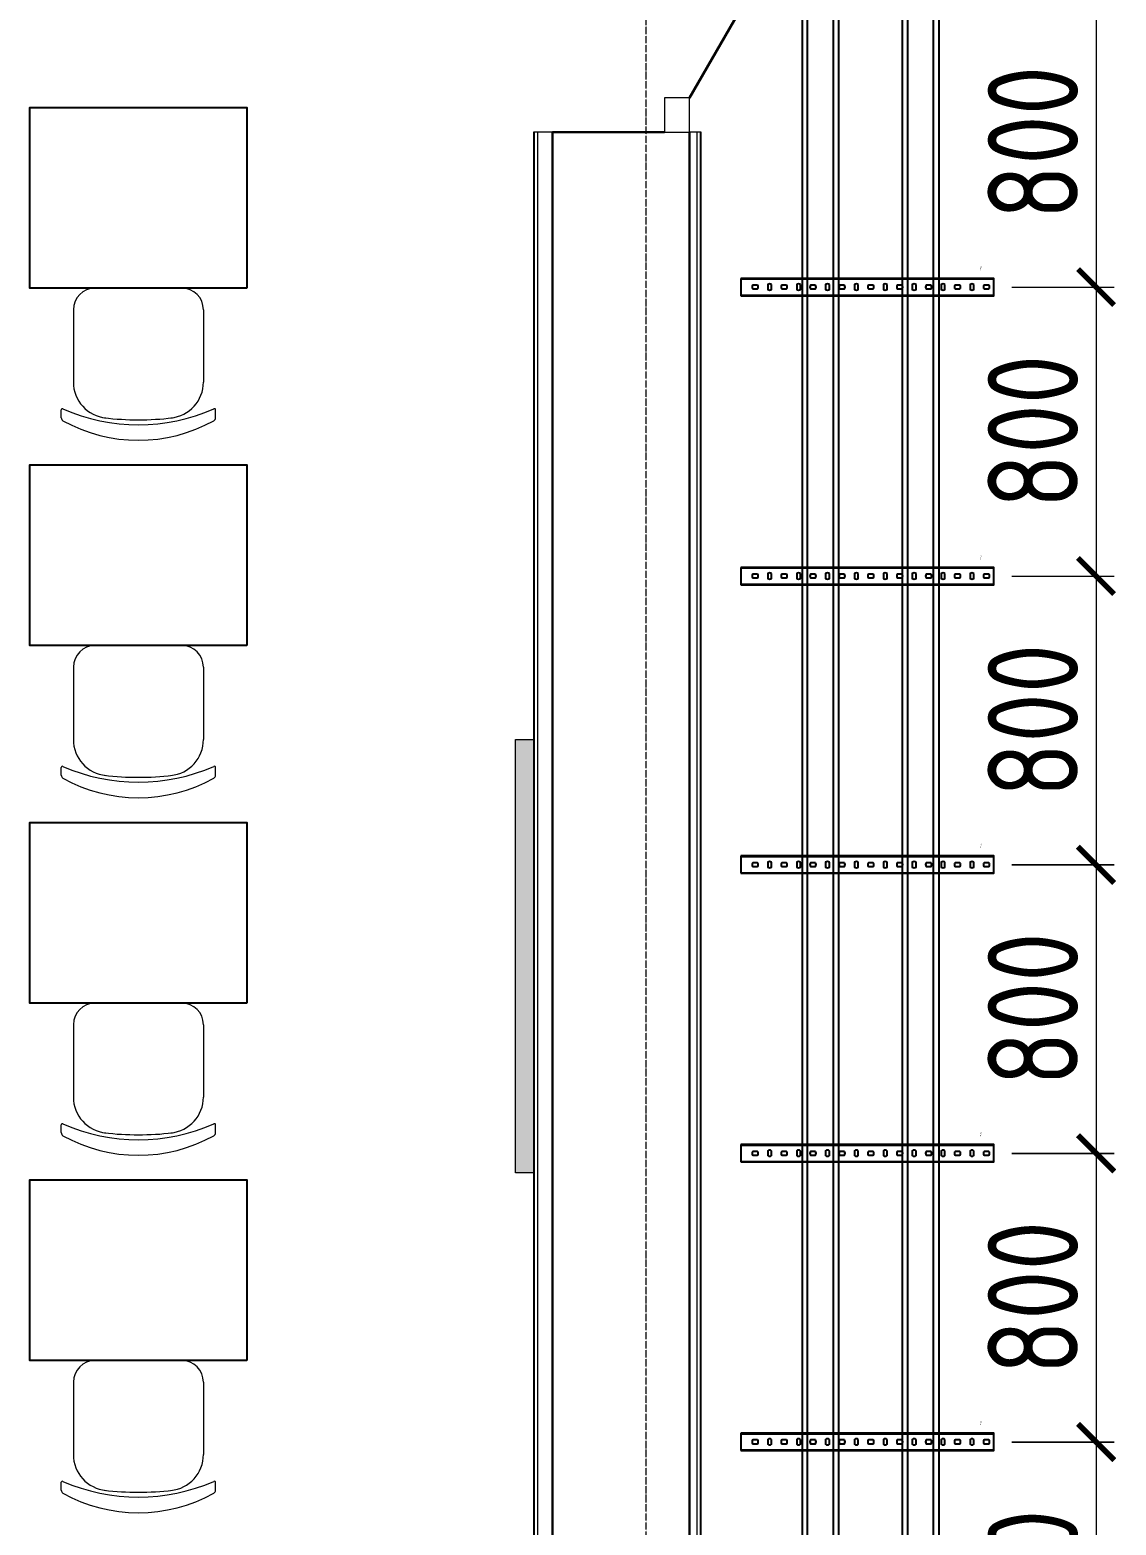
# Model space of a CAD drawing. Header units: millimetres. Extents: x -42533 to 645315, y 3457 to 82611.
# Drawn here: x 278841 to 281847, y 49035 to 53176 of the extents above; entities that cross this region are included whole.
import ezdxf
from ezdxf.enums import TextEntityAlignment as Align

# ---------------------------------------------------------------- set-up
doc = ezdxf.new("R2018")
doc.units = ezdxf.units.MM
doc.linetypes.add('ADSK_Линия сетки', pattern=[25, 20, -2.5, 0, -2.5])
for name, color, linetype in [('00_00_потолок_Панели из стали', 7, 'Continuous'), ('ЭОМ_Лотки авар.', 1, 'Continuous'), ('ЭОМ_Лотки рабочие', 5, 'Continuous')]:
    doc.layers.add(name, color=color, linetype=linetype)
for name, color, linetype, lineweight in [('Двери', 7, 'Continuous', 9), ('Оси', 253, 'Continuous', 9), ('Стены несущие', 7, 'Continuous', 30), ('Стены отделка', 7, 'Continuous', 30), ('Стены штриховка', 7, 'Continuous', 9), ('ТХ', 5, 'Continuous', 0), ('ШТРИХОВКА', 252, 'Continuous', 15)]:
    doc.layers.add(name, color=color, linetype=linetype, lineweight=lineweight)
doc.styles.get("Standard").update_dxf_attribs({"font": 'arial.ttf'})
doc.styles.add('М2', font='isocpeur.ttf', dxfattribs={"width": 0.8})
doc.dimstyles.new('М2-100', dxfattribs={"dimtxt": 250, "dimasz": 100, "dimexe": 50, "dimexo": 50, "dimgap": 50, "dimtad": 1, "dimdec": 0, "dimzin": 1, "dimtxsty": 'М2', "dimblk": 'ARCHTICK', "dimcen": 2.5, "dimdle": 50, "dimclre": 256, "dimclrt": 256, "dimadec": 0, "dimazin": 0, "dimtfac": 1, "dimtdec": 0, "dimtix": 1, "dimtmove": 1, "dimatfit": 3, "dimldrblk": 'NONE', "dimfxl": 1, "dimtolj": 1, "dimlwd": 9, "dimlwe": 9, "dimarcsym": 1})

# ---------------------------------------------------------------- blocks, each defined once
blk = doc.blocks.new('Стул ученич штабелир №5-7')
at = {"color": 0, "linetype": 'ByBlock', "lineweight": -2}
for p, q in [((-120.1, 0), (120.1, 0)), ((-120.1, 0), (120.1, 0)), ((-179.9, -60), (-179.9, -260.3)), ((-179.9, -60), (-179.9, -260.3)), ((180.1, -60), (180.1, -260.3)), ((180.1, -60), (180.1, -260.3)), ((-213.4, -359), (-213.4, -337.3)), ((-213.4, -359), (-213.4, -337.3)), ((213.6, -359), (213.6, -337.3)), ((213.6, -359), (213.6, -337.3))]:
    blk.add_line(p, q, dxfattribs=at)
for centre, radius, start, end in [((-119.9, -60), 60, 90, 180), ((-119.9, -60), 60, 90, 180), ((120.1, -60), 60, 0, 90), ((120.1, -60), 60, 0, 90), ((-79.9, -260.3), 100, 180, 264.2584), ((-79.9, -260.3), 100, 180, 264.2584), ((80.1, -260.3), 100, 275.7416, 0), ((80.1, -260.3), 100, 275.7416, 0), ((-210.4, -337.3), 3, 63.8978, 180), ((-210.4, -337.3), 3, 63.8978, 180), ((-203.4, -359), 10, 180, 238.0683), ((-203.4, -359), 10, 180, 238.0683), ((0.1, 142.3), 520.8, 246.3195, 293.6805), ((0.1, 142.3), 520.8, 246.3195, 293.6805), ((0.1, 9), 430.5, 240.9917, 299.0083), ((0.1, 9), 430.5, 240.9917, 299.0083), ((0.1, 435.5), 800.4, 263.247, 276.753), ((0.1, 435.5), 800.4, 263.247, 276.753), ((203.6, -359), 10, 301.9317, 0), ((203.6, -359), 10, 301.9317, 0), ((210.6, -337.3), 3, 0, 116.1022), ((210.6, -337.3), 3, 0, 116.1022)]:
    blk.add_arc(centre, radius, start, end, dxfattribs=at)
blk = doc.blocks.new('ТХ 3 этаж')
at = {"lineweight": 0}
h = blk.add_hatch(color=8, dxfattribs=at)
h.dxf.hatch_style = 1
h.paths.add_polyline_path([(7206.2, 23575.7), (7156.2, 23575.7), (7156.2, 24775.7), (7206.2, 24775.7)])
at = {"color": 8}
for points in [[(6412.5, 26025.7), (5812.5, 26025.7), (5812.5, 26525.7), (6412.5, 26525.7)], [(6412.5, 25035.7), (5812.5, 25035.7), (5812.5, 25535.7), (6412.5, 25535.7)], [(6412.5, 24045.7), (5812.5, 24045.7), (5812.5, 24545.7), (6412.5, 24545.7)], [(6412.5, 23055.7), (5812.5, 23055.7), (5812.5, 23555.7), (6412.5, 23555.7)]]:
    blk.add_lwpolyline(points, close=True, dxfattribs=at)
at = {"color": 8, "lineweight": 0}
blk.add_lwpolyline([(7206.2, 23575.7), (7156.2, 23575.7), (7156.2, 24775.7), (7206.2, 24775.7), (7206.2, 23575.7)], dxfattribs=at)
at = {"layer": 'ТХ', "color": 8, "lineweight": 0}
for p in [(6112.5, 26025.7), (6112.5, 25035.7), (6112.5, 24045.7), (6112.5, 23055.7)]:
    blk.add_blockref('Стул ученич штабелир №5-7', p, dxfattribs=at)
blk = doc.blocks.new('План 3 этажа')
at = {"layer": 'Двери', "color": 8, "lineweight": 30}
blk.add_line((627.343, 26670.902), (774.843, 26926.379), dxfattribs=at)
at = {"layer": 'Двери', "color": 8}
for p, q in [((627.343, 26670.902), (557.343, 26670.902)), ((557.343, 26670.902), (557.343, 26575.902)), ((627.343, 26575.902), (627.343, 26670.902)), ((557.343, 26575.902), (627.343, 26575.902))]:
    blk.add_line(p, q, dxfattribs=at)
at = {"layer": 'Оси', "color": 8, "linetype": 'ADSK_Линия сетки'}
blk.add_line((506.908, -3523.688), (506.908, 43515.246), dxfattribs=at)
at = {"layer": 'Стены несущие', "color": 8}
for p, q in [((557.343, 26575.902), (247.343, 26575.902)), ((247.343, 23534.037), (247.343, 26575.902)), ((627.343, 26575.902), (627.343, 20699.037)), ((247.343, 20729.037), (247.343, 23534.037))]:
    blk.add_line(p, q, dxfattribs=at)
at = {"layer": 'Стены отделка', "color": 8, "lineweight": 9}
for p, q in [((247.343, 26575.902), (195.343, 26575.902)), ((195.343, 26575.902), (195.343, 21213.037)), ((659.343, 26575.902), (627.343, 26575.902)), ((659.343, 20731.037), (659.343, 26575.902)), ((207.343, 22114.037), (207.343, 23534.037)), ((647.343, 23534.037), (647.343, 22114.037))]:
    blk.add_line(p, q, dxfattribs=at)
at = {"layer": 'Стены штриховка', "color": 8}
for p, q in [((197.343, 26575.902), (197.343, 21211.037)), ((207.343, 23534.037), (207.343, 26575.902)), ((647.343, 26575.902), (647.343, 23534.037)), ((657.343, 20729.037), (657.343, 26575.902))]:
    blk.add_line(p, q, dxfattribs=at)
at = {"layer": 'ЭОМ_Лотки рабочие'}
blk.add_blockref('ТХ 3 этаж', (-7010.895, 118.542), dxfattribs=at)
blk = doc.blocks.new('*U1413')
at = {"color": 0, "linetype": 'Continuous', "lineweight": 25}
for p, q in [((-35.8, -17066.3), (-35.8, -5)), ((35.8, -17066.3), (35.8, -5))]:
    blk.add_line(p, q, dxfattribs=at)
blk.add_lwpolyline([(50.8, -17066.3), (50.8, 0), (-50.8, 0), (-50.8, -17066.3)], close=True, dxfattribs=at)
at = {"color": 0, "flags": 9}
for tag, p in [('АРТИКУЛ', (-59.7, -11.8)), ('НАИМЕНОВАНИЕ', (-59.1, -7)), ('ПРИМЕЧАНИЕ', (-58.8, -17.3))]:
    blk.add_attdef(tag, text='', height=2.5, dxfattribs=at).set_placement(p, align=Align.TOP_LEFT)
at = {"color": 0, "lineweight": 30, "flags": 104}
for tag, p in [('ВЫСОТА', (-59.6, -20.9)), ('ДЛИНА', (-59.5, -36.1)), ('ТОЛЩИНА', (-59, -31)), ('ШИРИНА', (-58.9, -25.1))]:
    blk.add_attdef(tag, text='', height=2.5, dxfattribs=at).set_placement(p, align=Align.TOP_LEFT)
blk = doc.blocks.new('*U1415')
at = {"color": 0, "linetype": 'Continuous', "lineweight": 25}
for p, q in [((-35.8, -16581.9), (-35.8, -5)), ((35.8, -16581.9), (35.8, -5))]:
    blk.add_line(p, q, dxfattribs=at)
blk.add_lwpolyline([(50.8, -16581.9), (50.8, 0), (-50.8, 0), (-50.8, -16581.9)], close=True, dxfattribs=at)
at = {"color": 0, "flags": 9}
for tag, p in [('АРТИКУЛ', (-59.7, -11.8)), ('НАИМЕНОВАНИЕ', (-59.1, -7)), ('ПРИМЕЧАНИЕ', (-58.8, -17.3))]:
    blk.add_attdef(tag, text='', height=2.5, dxfattribs=at).set_placement(p, align=Align.TOP_LEFT)
at = {"color": 0, "lineweight": 30, "flags": 104}
for tag, p in [('ВЫСОТА', (-59.6, -20.9)), ('ДЛИНА', (-59.5, -36.1)), ('ТОЛЩИНА', (-59, -31)), ('ШИРИНА', (-58.9, -25.1))]:
    blk.add_attdef(tag, text='', height=2.5, dxfattribs=at).set_placement(p, align=Align.TOP_LEFT)
blk = doc.blocks.new('*U45')
at = {"color": 0, "linetype": 'ByBlock', "lineweight": -2}
for points in [[(24, -700), (24, 0), (-24, 0), (-24, -700)], [(-22.5, -700), (-22.5, 0)], [(22.5, -700), (22.5, 0)], [(-24, -700), (24, -700)]]:
    blk.add_lwpolyline(points, dxfattribs=at)
at = {"color": 254, "transparency": 33554483}
blk.add_lwpolyline([(0, 0.7), (0, -2.2)], dxfattribs=at)
at = {"color": 0, "linetype": 'ByBlock', "lineweight": -2}
for points in [[(-5.2, -13.3), (-5.2, -26.7, 0.345739), (5.2, -26.7), (5.2, -13.3, 0.345739)], [(-6.7, -54.8, 0.345739), (-6.7, -65.2), (6.7, -65.2, 0.345739), (6.7, -54.8)], [(-5.2, -93.3), (-5.2, -106.7, 0.345739), (5.2, -106.7), (5.2, -93.3, 0.345739)], [(-6.7, -134.8, 0.345739), (-6.7, -145.2), (6.7, -145.2, 0.345739), (6.7, -134.8)], [(-5.2, -173.3), (-5.2, -186.7, 0.345739), (5.2, -186.7), (5.2, -173.3, 0.345739)], [(-6.7, -214.8, 0.345739), (-6.7, -225.2), (6.7, -225.2, 0.345739), (6.7, -214.8)], [(-5.2, -253.3), (-5.2, -266.7, 0.345739), (5.2, -266.7), (5.2, -253.3, 0.345739)], [(-6.7, -294.8, 0.345739), (-6.7, -305.2), (6.7, -305.2, 0.345739), (6.7, -294.8)], [(-5.2, -333.3), (-5.2, -346.7, 0.345739), (5.2, -346.7), (5.2, -333.3, 0.345739)], [(-6.7, -374.8, 0.345739), (-6.7, -385.2), (6.7, -385.2, 0.345739), (6.7, -374.8)], [(-5.2, -413.3), (-5.2, -426.7, 0.345739), (5.2, -426.7), (5.2, -413.3, 0.345739)], [(-6.7, -454.8, 0.345739), (-6.7, -465.2), (6.7, -465.2, 0.345739), (6.7, -454.8)], [(-5.2, -493.3), (-5.2, -506.7, 0.345739), (5.2, -506.7), (5.2, -493.3, 0.345739)], [(-6.7, -534.8, 0.345739), (-6.7, -545.2), (6.7, -545.2, 0.345739), (6.7, -534.8)], [(-5.2, -573.3), (-5.2, -586.7, 0.345739), (5.2, -586.7), (5.2, -573.3, 0.345739)], [(-6.7, -614.8, 0.345739), (-6.7, -625.2), (6.7, -625.2, 0.345739), (6.7, -614.8)], [(-5.2, -653.3), (-5.2, -666.7, 0.345739), (5.2, -666.7), (5.2, -653.3, 0.345739)]]:
    blk.add_lwpolyline(points, format="xyb", close=True, dxfattribs=at)
at = {"flags": 9}
for tag, p in [('АРТИКУЛ', (-58.9, -24.5)), ('ПРИМЕЧАНИЕ', (-58.3, -30.8)), ('НАИМЕНОВАНИЕ', (-58.2, -19.4))]:
    blk.add_attdef(tag, p, '', height=2.5, dxfattribs=at)
at = {"lineweight": 30, "flags": 104}
blk.add_attdef('ДЛИНА', text='', height=2.5, dxfattribs=at).set_placement((-57.7, -34.6), align=Align.TOP_LEFT)
blk = doc.blocks.new('_ArchTick')
at = {"color": 0, "linetype": 'ByBlock', "lineweight": 70, "const_width": 0.15}
blk.add_lwpolyline([(-0.5, -0.5), (0.5, 0.5)], dxfattribs=at)
blk = doc.blocks.new('*D1722')
at = {"layer": '00_00_потолок_Панели из стали', "color": 0, "lineweight": 9, "transparency": 16777216}
blk.add_line((281791.4, 53313.6), (281791.4, 52413.4), dxfattribs=at)
at = {"layer": '00_00_потолок_Панели из стали', "lineweight": 9, "transparency": 16777216}
for p, q in [((281635.7, 53263.6), (281841.4, 53263.6)), ((281558, 52463.4), (281841.4, 52463.4))]:
    blk.add_line(p, q, dxfattribs=at)
at = {"layer": 'Defpoints', "color": 0, "transparency": 16777216}
for p in [(281585.7, 53263.6), (281508, 52463.4), (281791.4, 52463.4)]:
    blk.add_point(p, dxfattribs=at)
at = {"layer": '00_00_потолок_Панели из стали', "color": 0, "lineweight": 9, "transparency": 16777216, "xscale": 100, "yscale": 100, "zscale": 100}
for p, rotation in [((281791.4, 53263.6), 90), ((281791.4, 52463.4), 270)]:
    blk.add_blockref('_ArchTick', p, dxfattribs=dict(at, rotation=rotation))
at = {"layer": '00_00_потолок_Панели из стали', "transparency": 16777216, "insert": (281616.4, 52863.5), "char_height": 250, "attachment_point": 5, "rotation": 90, "style": 'М2'}
blk.add_mtext('\\A1;800', dxfattribs=at)
blk = doc.blocks.new('_None')
blk = doc.blocks.new('*D1723')
at = {"layer": '00_00_потолок_Панели из стали', "color": 0, "lineweight": 9, "transparency": 16777216}
blk.add_line((281791.4, 52513.4), (281791.4, 51613.2), dxfattribs=at)
at = {"layer": '00_00_потолок_Панели из стали', "lineweight": 9, "transparency": 16777216}
for p, q in [((281558.6, 52463.4), (281841.4, 52463.4)), ((281558, 51663.2), (281841.4, 51663.2))]:
    blk.add_line(p, q, dxfattribs=at)
at = {"layer": 'Defpoints', "color": 0, "transparency": 16777216}
for p in [(281508.6, 52463.4), (281508, 51663.2), (281791.4, 51663.2)]:
    blk.add_point(p, dxfattribs=at)
at = {"layer": '00_00_потолок_Панели из стали', "color": 0, "lineweight": 9, "transparency": 16777216, "xscale": 100, "yscale": 100, "zscale": 100}
for p, rotation in [((281791.4, 52463.4), 90), ((281791.4, 51663.2), 270)]:
    blk.add_blockref('_ArchTick', p, dxfattribs=dict(at, rotation=rotation))
at = {"layer": '00_00_потолок_Панели из стали', "transparency": 16777216, "insert": (281616.4, 52063.3), "char_height": 250, "attachment_point": 5, "rotation": 90, "style": 'М2'}
blk.add_mtext('\\A1;800', dxfattribs=at)
blk = doc.blocks.new('*D1765')
at = {"layer": '00_00_потолок_Панели из стали', "color": 0, "lineweight": 9, "transparency": 16777216}
blk.add_line((281791.4, 51713.2), (281791.4, 50813), dxfattribs=at)
at = {"layer": '00_00_потолок_Панели из стали', "lineweight": 9, "transparency": 16777216}
for p, q in [((281558.6, 51663.2), (281841.4, 51663.2)), ((281558, 50863), (281841.4, 50863))]:
    blk.add_line(p, q, dxfattribs=at)
at = {"layer": 'Defpoints', "color": 0, "transparency": 16777216}
for p in [(281508.6, 51663.2), (281508, 50863), (281791.4, 50863)]:
    blk.add_point(p, dxfattribs=at)
at = {"layer": '00_00_потолок_Панели из стали', "color": 0, "lineweight": 9, "transparency": 16777216, "xscale": 100, "yscale": 100, "zscale": 100}
for p, rotation in [((281791.4, 51663.2), 90), ((281791.4, 50863), 270)]:
    blk.add_blockref('_ArchTick', p, dxfattribs=dict(at, rotation=rotation))
at = {"layer": '00_00_потолок_Панели из стали', "transparency": 16777216, "insert": (281616.4, 51263.1), "char_height": 250, "attachment_point": 5, "rotation": 90, "style": 'М2'}
blk.add_mtext('\\A1;800', dxfattribs=at)
blk = doc.blocks.new('*D1766')
at = {"layer": '00_00_потолок_Панели из стали', "color": 0, "lineweight": 9, "transparency": 16777216}
blk.add_line((281791.4, 50913.9), (281791.4, 50013.7), dxfattribs=at)
at = {"layer": '00_00_потолок_Панели из стали', "lineweight": 9, "transparency": 16777216}
for p, q in [((281558.6, 50863.9), (281841.4, 50863.9)), ((281558, 50063.7), (281841.4, 50063.7))]:
    blk.add_line(p, q, dxfattribs=at)
at = {"layer": 'Defpoints', "color": 0, "transparency": 16777216}
for p in [(281508.6, 50863.9), (281508, 50063.7), (281791.4, 50063.7)]:
    blk.add_point(p, dxfattribs=at)
at = {"layer": '00_00_потолок_Панели из стали', "color": 0, "lineweight": 9, "transparency": 16777216, "xscale": 100, "yscale": 100, "zscale": 100}
for p, rotation in [((281791.4, 50863.9), 90), ((281791.4, 50063.7), 270)]:
    blk.add_blockref('_ArchTick', p, dxfattribs=dict(at, rotation=rotation))
at = {"layer": '00_00_потолок_Панели из стали', "transparency": 16777216, "insert": (281616.4, 50463.8), "char_height": 250, "attachment_point": 5, "rotation": 90, "style": 'М2'}
blk.add_mtext('\\A1;800', dxfattribs=at)
blk = doc.blocks.new('*D1767')
at = {"layer": '00_00_потолок_Панели из стали', "color": 0, "lineweight": 9, "transparency": 16777216}
blk.add_line((281791.4, 50114.7), (281791.4, 49214.5), dxfattribs=at)
at = {"layer": '00_00_потолок_Панели из стали', "lineweight": 9, "transparency": 16777216}
for p, q in [((281558.6, 50064.7), (281841.4, 50064.7)), ((281558, 49264.5), (281841.4, 49264.5))]:
    blk.add_line(p, q, dxfattribs=at)
at = {"layer": 'Defpoints', "color": 0, "transparency": 16777216}
for p in [(281508.6, 50064.7), (281508, 49264.5), (281791.4, 49264.5)]:
    blk.add_point(p, dxfattribs=at)
at = {"layer": '00_00_потолок_Панели из стали', "color": 0, "lineweight": 9, "transparency": 16777216, "xscale": 100, "yscale": 100, "zscale": 100}
for p, rotation in [((281791.4, 50064.7), 90), ((281791.4, 49264.5), 270)]:
    blk.add_blockref('_ArchTick', p, dxfattribs=dict(at, rotation=rotation))
at = {"layer": '00_00_потолок_Панели из стали', "transparency": 16777216, "insert": (281616.4, 49664.6), "char_height": 250, "attachment_point": 5, "rotation": 90, "style": 'М2'}
blk.add_mtext('\\A1;800', dxfattribs=at)
blk = doc.blocks.new('*D1768')
at = {"layer": '00_00_потолок_Панели из стали', "color": 0, "lineweight": 9, "transparency": 16777216}
blk.add_line((281791.4, 49315.4), (281791.4, 48415.2), dxfattribs=at)
at = {"layer": '00_00_потолок_Панели из стали', "lineweight": 9, "transparency": 16777216}
for p, q in [((281558.6, 49265.4), (281841.4, 49265.4)), ((281558, 48465.2), (281841.4, 48465.2))]:
    blk.add_line(p, q, dxfattribs=at)
at = {"layer": 'Defpoints', "color": 0, "transparency": 16777216}
for p in [(281508.6, 49265.4), (281508, 48465.2), (281791.4, 48465.2)]:
    blk.add_point(p, dxfattribs=at)
at = {"layer": '00_00_потолок_Панели из стали', "color": 0, "lineweight": 9, "transparency": 16777216, "xscale": 100, "yscale": 100, "zscale": 100}
for p, rotation in [((281791.4, 49265.4), 90), ((281791.4, 48465.2), 270)]:
    blk.add_blockref('_ArchTick', p, dxfattribs=dict(at, rotation=rotation))
at = {"layer": '00_00_потолок_Панели из стали', "transparency": 16777216, "insert": (281616.4, 48865.3), "char_height": 250, "attachment_point": 5, "rotation": 90, "style": 'М2'}
blk.add_mtext('\\A1;800', dxfattribs=at)

msp = doc.modelspace()

# ---------------------------------------------------------------- block references
at = {"layer": 'ШТРИХОВКА'}
msp.add_blockref('План 3 этажа', (280039.2, 26316.4), dxfattribs=at)
at = {"layer": 'ЭОМ_Лотки авар.', "color": 1}
msp.add_blockref('*U1415', (281305.9, 63012.2), dxfattribs=at)
at = {"layer": 'ЭОМ_Лотки рабочие'}
msp.add_blockref('*U1413', (281028.9, 63012.2), dxfattribs=at)
ref = msp.add_blockref('*U45', (281508, 52463.4), dxfattribs=dict(at, rotation=270))
lines = msp.add_mtext('700 мм', dxfattribs={"layer": '0', "insert": (281473.4, 52521.1), "char_height": 2.5, "attachment_point": 1, "rotation": 270})
ref.add_attrib('ДЛИНА', '', (281473.4, 52521.1), dxfattribs={"flags": 2}).embed_mtext(lines)
ref = msp.add_blockref('*U45', (281508, 51663.2), dxfattribs=dict(at, rotation=270))
lines = msp.add_mtext('700 мм', dxfattribs={"layer": '0', "insert": (281473.4, 51720.9), "char_height": 2.5, "attachment_point": 1, "rotation": 270})
ref.add_attrib('ДЛИНА', '', (281473.4, 51720.9), dxfattribs={"flags": 2}).embed_mtext(lines)
ref = msp.add_blockref('*U45', (281508, 50863.9), dxfattribs=dict(at, rotation=270))
lines = msp.add_mtext('700 мм', dxfattribs={"layer": '0', "insert": (281473.4, 50921.7), "char_height": 2.5, "attachment_point": 1, "rotation": 270})
ref.add_attrib('ДЛИНА', '', (281473.4, 50921.7), dxfattribs={"flags": 2}).embed_mtext(lines)
ref = msp.add_blockref('*U45', (281508, 50064.7), dxfattribs=dict(at, rotation=270))
lines = msp.add_mtext('700 мм', dxfattribs={"layer": '0', "insert": (281473.4, 50122.4), "char_height": 2.5, "attachment_point": 1, "rotation": 270})
ref.add_attrib('ДЛИНА', '', (281473.4, 50122.4), dxfattribs={"flags": 2}).embed_mtext(lines)
ref = msp.add_blockref('*U45', (281508, 49265.4), dxfattribs=dict(at, rotation=270))
lines = msp.add_mtext('700 мм', dxfattribs={"layer": '0', "insert": (281473.4, 49323.1), "char_height": 2.5, "attachment_point": 1, "rotation": 270})
ref.add_attrib('ДЛИНА', '', (281473.4, 49323.1), dxfattribs={"flags": 2}).embed_mtext(lines)

# ---------------------------------------------------------------- dimensions: what is measured, and where the dimension line sits
at = {"layer": '00_00_потолок_Панели из стали'}
for base, p1, p2, picture, middle in [((281791.4, 52463.4), (281585.7, 53263.6), (281508, 52463.4), '*D1722', (281616.4, 52863.5)), ((281791.4, 51663.2), (281508.6, 52463.4), (281508, 51663.2), '*D1723', (281616.4, 52063.3)), ((281791.4, 50863), (281508.6, 51663.2), (281508, 50863), '*D1765', (281616.4, 51263.1)), ((281791.4, 50063.7), (281508.6, 50863.9), (281508, 50063.7), '*D1766', (281616.4, 50463.8)), ((281791.4, 49264.5), (281508.6, 50064.7), (281508, 49264.5), '*D1767', (281616.4, 49664.6)), ((281791.4, 48465.2), (281508.6, 49265.4), (281508, 48465.2), '*D1768', (281616.4, 48865.3))]:
    dim = msp.add_linear_dim(base=base, p1=p1, p2=p2, angle=90, dimstyle='М2-100', dxfattribs=at)
    dim.commit()
    dim.dimension.update_dxf_attribs({"geometry": picture, "text_midpoint": middle})

doc.saveas('drawing.dxf')
